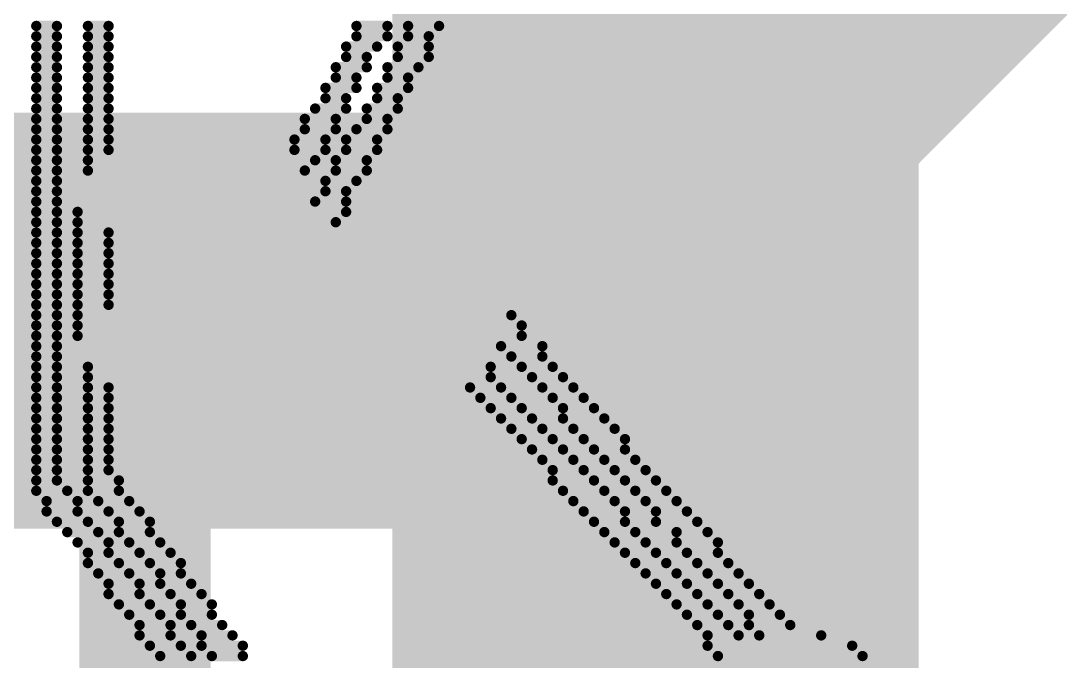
# Model space of a CAD drawing. Header units: millimetres. Extents: x -0.14 to 1.19, y -0.12 to 0.99.
# Drawn here: x 0.6357 to 0.7148, y 0.5091 to 0.5578 of the extents above; entities that cross this region are included whole.
import ezdxf

# ---------------------------------------------------------------- set-up
doc = ezdxf.new("R2010")
doc.units = ezdxf.units.MM
doc.header["$MEASUREMENT"] = 0
for name, color, linetype in [('BottomLayer', 5, 'Continuous'), ('BottomOverlay', 54, 'Continuous'), ('TopLayer', 1, 'Continuous'), ('TopPaste', 8, 'Continuous'), ('TopSolder', 216, 'Continuous'), ('ViaHoleLayer', 16, 'Continuous')]:
    doc.layers.add(name, color=color, linetype=linetype)

# ---------------------------------------------------------------- blocks, each defined once
blk = doc.blocks.new('SO_14_36')
at = {"layer": 'TopLayer'}
blk.add_hatch(color=1, dxfattribs=at).paths.add_polyline_path([(-0.132283, 0.061811), (-0.078346, 0.061811), (-0.078346, 0.038189), (-0.132283, 0.038189)])
at = {"layer": 'TopPaste'}
blk.add_hatch(color=8, dxfattribs=at).paths.add_polyline_path([(-0.132283, 0.061811), (-0.078346, 0.061811), (-0.078346, 0.038189), (-0.132283, 0.038189)])
at = {"layer": 'TopSolder'}
blk.add_hatch(color=216, dxfattribs=at).paths.add_polyline_path([(-0.136283, 0.065811), (-0.074346, 0.065811), (-0.074346, 0.034189), (-0.136283, 0.034189)])

msp = doc.modelspace()

# ---------------------------------------------------------------- hatches: boundary and pattern name
at = {"layer": 'BottomLayer'}
h = msp.add_hatch(color=5, dxfattribs=at)
edge = h.paths.add_edge_path()
edge.add_arc((0.645189, 0.535), 0.011811, 0, 360)
at = {"layer": 'TopLayer'}
h = msp.add_hatch(color=1, dxfattribs=at)
edge = h.paths.add_edge_path()
edge.add_arc((0.645189, 0.535), 0.011811, 0, 360)
at = {"layer": 'ViaHoleLayer'}
h = msp.add_hatch(color=16, dxfattribs=at)
edge = h.paths.add_edge_path()
edge.add_arc((0.645189, 0.535), 0.005906, 0, 360)

# ---------------------------------------------------------------- linework, layer by layer
at = {"layer": 'BottomLayer'}
for points, const_width in [([(0.684, 0.483), (0.684, 0.69)], 0.04), ([(0.645189, 0.404189), (0.645189, 0.535)], 0.01)]:
    msp.add_lwpolyline(points, dxfattribs=dict(at, const_width=const_width))
at = {"layer": 'BottomLayer', "const_width": 0.005}
msp.add_lwpolyline([(0.642689, 0.535, 1), (0.647689, 0.535, 1)], format="xyb", close=True, dxfattribs=at)
at = {"layer": 'BottomOverlay', "const_width": 0.000785}
for points in [[(0.636925, 0.557392), (0.638495, 0.557392)], [(0.64085, 0.557392), (0.64242, 0.557392)], [(0.661262, 0.557392), (0.663617, 0.557392)], [(0.665187, 0.557392), (0.667542, 0.557392)], [(0.636925, 0.556607), (0.638495, 0.556607)], [(0.64085, 0.556607), (0.64242, 0.556607)], [(0.661262, 0.556607), (0.663617, 0.556607)], [(0.665187, 0.556607), (0.666757, 0.556607)], [(0.636925, 0.555822), (0.638495, 0.555822)], [(0.636925, 0.555037), (0.638495, 0.555037)], [(0.64085, 0.555822), (0.64242, 0.555822)], [(0.64085, 0.555037), (0.64242, 0.555037)], [(0.660477, 0.555822), (0.662832, 0.555822)], [(0.660477, 0.555037), (0.662047, 0.555037)], [(0.664402, 0.555822), (0.666757, 0.555822)], [(0.664402, 0.555037), (0.666757, 0.555037)], [(0.636925, 0.554252), (0.638495, 0.554252)], [(0.64085, 0.554252), (0.64242, 0.554252)], [(0.659691, 0.554252), (0.662047, 0.554252)], [(0.663617, 0.554252), (0.665972, 0.554252)], [(0.636925, 0.553467), (0.638495, 0.553467)], [(0.64085, 0.553467), (0.64242, 0.553467)], [(0.659691, 0.553467), (0.661262, 0.553467)], [(0.663617, 0.553467), (0.665187, 0.553467)], [(0.636925, 0.552682), (0.638495, 0.552682)], [(0.64085, 0.552682), (0.64242, 0.552682)], [(0.658906, 0.552682), (0.661262, 0.552682)], [(0.662832, 0.552682), (0.665187, 0.552682)], [(0.636925, 0.551897), (0.638495, 0.551897)], [(0.64085, 0.551897), (0.64242, 0.551897)], [(0.658906, 0.551897), (0.660477, 0.551897)], [(0.662832, 0.551897), (0.664402, 0.551897)], [(0.636925, 0.551112), (0.638495, 0.551112)], [(0.64085, 0.551112), (0.64242, 0.551112)], [(0.658122, 0.551112), (0.660477, 0.551112)], [(0.662047, 0.551112), (0.664402, 0.551112)], [(0.636925, 0.550327), (0.638495, 0.550327)], [(0.64085, 0.550327), (0.64242, 0.550327)], [(0.657336, 0.550327), (0.659691, 0.550327)], [(0.662047, 0.550327), (0.663617, 0.550327)], [(0.636925, 0.549542), (0.638495, 0.549542)], [(0.64085, 0.549542), (0.64242, 0.549542)], [(0.657336, 0.549542), (0.659691, 0.549542)], [(0.661262, 0.549542), (0.663617, 0.549542)], [(0.636925, 0.548757), (0.638495, 0.548757)], [(0.64085, 0.548757), (0.64242, 0.548757)], [(0.656551, 0.548757), (0.658906, 0.548757)], [(0.660477, 0.548757), (0.662832, 0.548757)], [(0.636925, 0.547972), (0.638495, 0.547972)], [(0.64085, 0.547972), (0.64242, 0.547972)], [(0.656551, 0.547972), (0.658906, 0.547972)], [(0.660477, 0.547972), (0.662832, 0.547972)], [(0.636925, 0.547187), (0.638495, 0.547187)], [(0.64085, 0.547187), (0.658122, 0.547187)], [(0.659691, 0.547187), (0.662047, 0.547187)], [(0.636925, 0.546402), (0.638495, 0.546402)], [(0.64085, 0.546402), (0.657336, 0.546402)], [(0.659691, 0.546402), (0.662047, 0.546402)], [(0.636925, 0.545616), (0.638495, 0.545616)], [(0.658906, 0.545616), (0.661262, 0.545616)], [(0.636925, 0.544831), (0.638495, 0.544831)], [(0.658906, 0.544831), (0.660477, 0.544831)], [(0.636925, 0.544046), (0.638495, 0.544046)], [(0.658122, 0.544046), (0.660477, 0.544046)], [(0.636925, 0.543261), (0.638495, 0.543261)], [(0.640065, 0.543261), (0.660477, 0.543261)], [(0.636925, 0.542476), (0.638495, 0.542476)], [(0.640065, 0.542476), (0.659691, 0.542476)], [(0.636925, 0.541691), (0.638495, 0.541691)], [(0.640065, 0.541691), (0.64242, 0.541691)], [(0.636925, 0.540906), (0.638495, 0.540906)], [(0.640065, 0.540906), (0.64242, 0.540906)], [(0.636925, 0.540121), (0.638495, 0.540121)], [(0.640065, 0.540121), (0.64242, 0.540121)], [(0.636925, 0.539336), (0.638495, 0.539336)], [(0.640065, 0.539336), (0.64242, 0.539336)], [(0.636925, 0.538551), (0.638495, 0.538551)], [(0.640065, 0.538551), (0.64242, 0.538551)], [(0.636925, 0.537766), (0.638495, 0.537766)], [(0.640065, 0.537766), (0.64242, 0.537766)], [(0.636925, 0.536981), (0.638495, 0.536981)], [(0.640065, 0.536981), (0.64242, 0.536981)], [(0.636925, 0.536196), (0.638495, 0.536196)], [(0.640065, 0.536196), (0.64242, 0.536196)], [(0.636925, 0.535411), (0.638495, 0.535411)], [(0.640065, 0.535411), (0.673037, 0.535411)], [(0.636925, 0.534626), (0.638495, 0.534626)], [(0.640065, 0.534626), (0.673822, 0.534626)], [(0.636925, 0.533841), (0.638495, 0.533841)], [(0.640065, 0.533841), (0.673822, 0.533841)], [(0.636925, 0.533056), (0.638495, 0.533056)], [(0.672252, 0.533056), (0.675392, 0.533056)], [(0.636925, 0.532271), (0.638495, 0.532271)], [(0.673037, 0.532271), (0.675392, 0.532271)], [(0.636925, 0.531486), (0.638495, 0.531486)], [(0.64085, 0.531486), (0.671467, 0.531486)], [(0.673822, 0.531486), (0.676177, 0.531486)], [(0.636925, 0.530701), (0.638495, 0.530701)], [(0.64085, 0.530701), (0.671467, 0.530701)], [(0.674607, 0.530701), (0.676963, 0.530701)], [(0.636925, 0.529916), (0.638495, 0.529916)], [(0.64085, 0.529916), (0.64242, 0.529916)], [(0.669897, 0.529916), (0.672252, 0.529916)], [(0.675392, 0.529916), (0.677748, 0.529916)], [(0.636925, 0.529131), (0.638495, 0.529131)], [(0.64085, 0.529131), (0.64242, 0.529131)], [(0.670682, 0.529131), (0.673037, 0.529131)], [(0.676177, 0.529131), (0.678533, 0.529131)], [(0.636925, 0.528345), (0.638495, 0.528345)], [(0.64085, 0.528345), (0.64242, 0.528345)], [(0.671467, 0.528345), (0.673822, 0.528345)], [(0.676963, 0.528345), (0.679318, 0.528345)], [(0.636925, 0.52756), (0.638495, 0.52756)], [(0.64085, 0.52756), (0.64242, 0.52756)], [(0.672252, 0.52756), (0.674607, 0.52756)], [(0.676963, 0.52756), (0.680103, 0.52756)], [(0.636925, 0.526775), (0.638495, 0.526775)], [(0.64085, 0.526775), (0.64242, 0.526775)], [(0.673037, 0.526775), (0.675392, 0.526775)], [(0.677748, 0.526775), (0.680888, 0.526775)], [(0.636925, 0.52599), (0.638495, 0.52599)], [(0.64085, 0.52599), (0.64242, 0.52599)], [(0.673822, 0.52599), (0.676177, 0.52599)], [(0.678533, 0.52599), (0.681673, 0.52599)], [(0.636925, 0.525205), (0.638495, 0.525205)], [(0.64085, 0.525205), (0.64242, 0.525205)], [(0.674607, 0.525205), (0.676963, 0.525205)], [(0.679318, 0.525205), (0.681673, 0.525205)], [(0.636925, 0.52442), (0.638495, 0.52442)], [(0.64085, 0.52442), (0.64242, 0.52442)], [(0.675392, 0.52442), (0.677748, 0.52442)], [(0.680103, 0.52442), (0.682458, 0.52442)], [(0.636925, 0.523635), (0.638495, 0.523635)], [(0.64085, 0.523635), (0.64242, 0.523635)], [(0.676177, 0.523635), (0.678533, 0.523635)], [(0.680888, 0.523635), (0.683243, 0.523635)], [(0.636925, 0.52285), (0.638495, 0.52285)], [(0.64085, 0.52285), (0.643205, 0.52285)], [(0.676177, 0.52285), (0.679318, 0.52285)], [(0.681673, 0.52285), (0.684028, 0.52285)], [(0.636925, 0.522065), (0.63928, 0.522065)], [(0.64085, 0.522065), (0.643205, 0.522065)], [(0.676963, 0.522065), (0.680103, 0.522065)], [(0.682458, 0.522065), (0.684813, 0.522065)], [(0.63771, 0.52128), (0.640065, 0.52128)], [(0.641636, 0.52128), (0.643991, 0.52128)], [(0.677748, 0.52128), (0.680888, 0.52128)], [(0.683243, 0.52128), (0.685598, 0.52128)], [(0.63771, 0.520495), (0.640065, 0.520495)], [(0.64242, 0.520495), (0.644776, 0.520495)], [(0.678533, 0.520495), (0.681673, 0.520495)], [(0.684028, 0.520495), (0.686383, 0.520495)], [(0.638495, 0.51971), (0.64085, 0.51971)], [(0.643205, 0.51971), (0.645561, 0.51971)], [(0.679318, 0.51971), (0.681673, 0.51971)], [(0.684028, 0.51971), (0.687168, 0.51971)], [(0.63928, 0.518925), (0.641636, 0.518925)], [(0.643205, 0.518925), (0.645561, 0.518925)], [(0.680103, 0.518925), (0.682458, 0.518925)], [(0.685598, 0.518925), (0.687953, 0.518925)], [(0.640065, 0.51814), (0.64242, 0.51814)], [(0.643991, 0.51814), (0.646346, 0.51814)], [(0.680888, 0.51814), (0.683243, 0.51814)], [(0.685598, 0.51814), (0.688738, 0.51814)], [(0.64085, 0.517355), (0.64242, 0.517355)], [(0.644776, 0.517355), (0.647131, 0.517355)], [(0.681673, 0.517355), (0.684028, 0.517355)], [(0.686383, 0.517355), (0.688738, 0.517355)], [(0.64085, 0.51657), (0.643205, 0.51657)], [(0.645561, 0.51657), (0.647916, 0.51657)], [(0.682458, 0.51657), (0.684813, 0.51657)], [(0.687168, 0.51657), (0.689523, 0.51657)], [(0.641636, 0.515785), (0.643991, 0.515785)], [(0.646346, 0.515785), (0.647916, 0.515785)], [(0.683243, 0.515785), (0.685598, 0.515785)], [(0.687953, 0.515785), (0.690308, 0.515785)], [(0.64242, 0.515), (0.644776, 0.515)], [(0.646346, 0.515), (0.648701, 0.515)], [(0.684028, 0.515), (0.686383, 0.515)], [(0.688738, 0.515), (0.691093, 0.515)], [(0.64242, 0.514215), (0.644776, 0.514215)], [(0.647131, 0.514215), (0.649486, 0.514215)], [(0.684813, 0.514215), (0.687168, 0.514215)], [(0.689523, 0.514215), (0.691878, 0.514215)], [(0.643205, 0.51343), (0.645561, 0.51343)], [(0.647916, 0.51343), (0.650271, 0.51343)], [(0.685598, 0.51343), (0.687953, 0.51343)], [(0.690308, 0.51343), (0.692663, 0.51343)], [(0.643991, 0.512645), (0.646346, 0.512645)], [(0.647916, 0.512645), (0.650271, 0.512645)], [(0.686383, 0.512645), (0.688738, 0.512645)], [(0.691093, 0.512645), (0.693449, 0.512645)], [(0.644776, 0.51186), (0.647131, 0.51186)], [(0.648701, 0.51186), (0.651056, 0.51186)], [(0.687168, 0.51186), (0.689523, 0.51186)], [(0.691093, 0.51186), (0.694234, 0.51186)], [(0.644776, 0.511074), (0.647131, 0.511074)], [(0.649486, 0.511074), (0.651841, 0.511074)], [(0.687953, 0.511074), (0.690308, 0.511074)], [(0.691878, 0.511074), (0.696589, 0.511074)], [(0.645561, 0.510289), (0.647916, 0.510289)], [(0.649486, 0.510289), (0.652626, 0.510289)], [(0.687953, 0.510289), (0.698944, 0.510289)], [(0.646346, 0.509504), (0.648701, 0.509504)], [(0.650271, 0.509504), (0.652626, 0.509504)], [(0.688738, 0.509504), (0.699729, 0.509504)]]:
    msp.add_lwpolyline(points, dxfattribs=at)
at = {"layer": 'BottomOverlay', "const_width": 0.000392}
for points in [[(0.636729, 0.557392, 1), (0.637121, 0.557392, 1)], [(0.638299, 0.557392, 1), (0.638691, 0.557392, 1)], [(0.640654, 0.557392, 1), (0.641047, 0.557392, 1)], [(0.642224, 0.557392, 1), (0.642617, 0.557392, 1)], [(0.661065, 0.557392, 1), (0.661458, 0.557392, 1)], [(0.663421, 0.557392, 1), (0.663813, 0.557392, 1)], [(0.664991, 0.557392, 1), (0.665383, 0.557392, 1)], [(0.667346, 0.557392, 1), (0.667738, 0.557392, 1)], [(0.636729, 0.556607, 1), (0.637121, 0.556607, 1)], [(0.638299, 0.556607, 1), (0.638691, 0.556607, 1)], [(0.640654, 0.556607, 1), (0.641047, 0.556607, 1)], [(0.642224, 0.556607, 1), (0.642617, 0.556607, 1)], [(0.661065, 0.556607, 1), (0.661458, 0.556607, 1)], [(0.663421, 0.556607, 1), (0.663813, 0.556607, 1)], [(0.664991, 0.556607, 1), (0.665383, 0.556607, 1)], [(0.666561, 0.556607, 1), (0.666953, 0.556607, 1)], [(0.636729, 0.555822, 1), (0.637121, 0.555822, 1)], [(0.636729, 0.555037, 1), (0.637121, 0.555037, 1)], [(0.638299, 0.555822, 1), (0.638691, 0.555822, 1)], [(0.638299, 0.555037, 1), (0.638691, 0.555037, 1)], [(0.640654, 0.555822, 1), (0.641047, 0.555822, 1)], [(0.640654, 0.555037, 1), (0.641047, 0.555037, 1)], [(0.642224, 0.555822, 1), (0.642617, 0.555822, 1)], [(0.642224, 0.555037, 1), (0.642617, 0.555037, 1)], [(0.66028, 0.555822, 1), (0.660673, 0.555822, 1)], [(0.66028, 0.555037, 1), (0.660673, 0.555037, 1)], [(0.661851, 0.555037, 1), (0.662243, 0.555037, 1)], [(0.662636, 0.555822, 1), (0.663028, 0.555822, 1)], [(0.664206, 0.555822, 1), (0.664598, 0.555822, 1)], [(0.664206, 0.555037, 1), (0.664598, 0.555037, 1)], [(0.666561, 0.555822, 1), (0.666953, 0.555822, 1)], [(0.666561, 0.555037, 1), (0.666953, 0.555037, 1)], [(0.636729, 0.554252, 1), (0.637121, 0.554252, 1)], [(0.638299, 0.554252, 1), (0.638691, 0.554252, 1)], [(0.640654, 0.554252, 1), (0.641047, 0.554252, 1)], [(0.642224, 0.554252, 1), (0.642617, 0.554252, 1)], [(0.659495, 0.554252, 1), (0.659888, 0.554252, 1)], [(0.661851, 0.554252, 1), (0.662243, 0.554252, 1)], [(0.663421, 0.554252, 1), (0.663813, 0.554252, 1)], [(0.665776, 0.554252, 1), (0.666168, 0.554252, 1)], [(0.636729, 0.553467, 1), (0.637121, 0.553467, 1)], [(0.638299, 0.553467, 1), (0.638691, 0.553467, 1)], [(0.640654, 0.553467, 1), (0.641047, 0.553467, 1)], [(0.642224, 0.553467, 1), (0.642617, 0.553467, 1)], [(0.659495, 0.553467, 1), (0.659888, 0.553467, 1)], [(0.661065, 0.553467, 1), (0.661458, 0.553467, 1)], [(0.663421, 0.553467, 1), (0.663813, 0.553467, 1)], [(0.664991, 0.553467, 1), (0.665383, 0.553467, 1)], [(0.636729, 0.552682, 1), (0.637121, 0.552682, 1)], [(0.638299, 0.552682, 1), (0.638691, 0.552682, 1)], [(0.640654, 0.552682, 1), (0.641047, 0.552682, 1)], [(0.642224, 0.552682, 1), (0.642617, 0.552682, 1)], [(0.65871, 0.552682, 1), (0.659103, 0.552682, 1)], [(0.661065, 0.552682, 1), (0.661458, 0.552682, 1)], [(0.662636, 0.552682, 1), (0.663028, 0.552682, 1)], [(0.664991, 0.552682, 1), (0.665383, 0.552682, 1)], [(0.636729, 0.551897, 1), (0.637121, 0.551897, 1)], [(0.638299, 0.551897, 1), (0.638691, 0.551897, 1)], [(0.640654, 0.551897, 1), (0.641047, 0.551897, 1)], [(0.642224, 0.551897, 1), (0.642617, 0.551897, 1)], [(0.65871, 0.551897, 1), (0.659103, 0.551897, 1)], [(0.66028, 0.551897, 1), (0.660673, 0.551897, 1)], [(0.662636, 0.551897, 1), (0.663028, 0.551897, 1)], [(0.664206, 0.551897, 1), (0.664598, 0.551897, 1)], [(0.636729, 0.551112, 1), (0.637121, 0.551112, 1)], [(0.638299, 0.551112, 1), (0.638691, 0.551112, 1)], [(0.640654, 0.551112, 1), (0.641047, 0.551112, 1)], [(0.642224, 0.551112, 1), (0.642617, 0.551112, 1)], [(0.657925, 0.551112, 1), (0.658318, 0.551112, 1)], [(0.66028, 0.551112, 1), (0.660673, 0.551112, 1)], [(0.661851, 0.551112, 1), (0.662243, 0.551112, 1)], [(0.664206, 0.551112, 1), (0.664598, 0.551112, 1)], [(0.636729, 0.550327, 1), (0.637121, 0.550327, 1)], [(0.638299, 0.550327, 1), (0.638691, 0.550327, 1)], [(0.640654, 0.550327, 1), (0.641047, 0.550327, 1)], [(0.642224, 0.550327, 1), (0.642617, 0.550327, 1)], [(0.65714, 0.550327, 1), (0.657533, 0.550327, 1)], [(0.659495, 0.550327, 1), (0.659888, 0.550327, 1)], [(0.661851, 0.550327, 1), (0.662243, 0.550327, 1)], [(0.663421, 0.550327, 1), (0.663813, 0.550327, 1)], [(0.636729, 0.549542, 1), (0.637121, 0.549542, 1)], [(0.638299, 0.549542, 1), (0.638691, 0.549542, 1)], [(0.640654, 0.549542, 1), (0.641047, 0.549542, 1)], [(0.642224, 0.549542, 1), (0.642617, 0.549542, 1)], [(0.65714, 0.549542, 1), (0.657533, 0.549542, 1)], [(0.659495, 0.549542, 1), (0.659888, 0.549542, 1)], [(0.661065, 0.549542, 1), (0.661458, 0.549542, 1)], [(0.663421, 0.549542, 1), (0.663813, 0.549542, 1)], [(0.636729, 0.548757, 1), (0.637121, 0.548757, 1)], [(0.638299, 0.548757, 1), (0.638691, 0.548757, 1)], [(0.640654, 0.548757, 1), (0.641047, 0.548757, 1)], [(0.642224, 0.548757, 1), (0.642617, 0.548757, 1)], [(0.656355, 0.548757, 1), (0.656748, 0.548757, 1)], [(0.65871, 0.548757, 1), (0.659103, 0.548757, 1)], [(0.66028, 0.548757, 1), (0.660673, 0.548757, 1)], [(0.662636, 0.548757, 1), (0.663028, 0.548757, 1)], [(0.636729, 0.547972, 1), (0.637121, 0.547972, 1)], [(0.638299, 0.547972, 1), (0.638691, 0.547972, 1)], [(0.640654, 0.547972, 1), (0.641047, 0.547972, 1)], [(0.642224, 0.547972, 1), (0.642617, 0.547972, 1)], [(0.656355, 0.547972, 1), (0.656748, 0.547972, 1)], [(0.65871, 0.547972, 1), (0.659103, 0.547972, 1)], [(0.66028, 0.547972, 1), (0.660673, 0.547972, 1)], [(0.662636, 0.547972, 1), (0.663028, 0.547972, 1)], [(0.636729, 0.547187, 1), (0.637121, 0.547187, 1)], [(0.638299, 0.547187, 1), (0.638691, 0.547187, 1)], [(0.640654, 0.547187, 1), (0.641047, 0.547187, 1)], [(0.657925, 0.547187, 1), (0.658318, 0.547187, 1)], [(0.659495, 0.547187, 1), (0.659888, 0.547187, 1)], [(0.661851, 0.547187, 1), (0.662243, 0.547187, 1)], [(0.636729, 0.546402, 1), (0.637121, 0.546402, 1)], [(0.638299, 0.546402, 1), (0.638691, 0.546402, 1)], [(0.640654, 0.546402, 1), (0.641047, 0.546402, 1)], [(0.65714, 0.546402, 1), (0.657533, 0.546402, 1)], [(0.659495, 0.546402, 1), (0.659888, 0.546402, 1)], [(0.661851, 0.546402, 1), (0.662243, 0.546402, 1)], [(0.636729, 0.545616, 1), (0.637121, 0.545616, 1)], [(0.638299, 0.545616, 1), (0.638691, 0.545616, 1)], [(0.65871, 0.545616, 1), (0.659103, 0.545616, 1)], [(0.661065, 0.545616, 1), (0.661458, 0.545616, 1)], [(0.636729, 0.544831, 1), (0.637121, 0.544831, 1)], [(0.638299, 0.544831, 1), (0.638691, 0.544831, 1)], [(0.65871, 0.544831, 1), (0.659103, 0.544831, 1)], [(0.66028, 0.544831, 1), (0.660673, 0.544831, 1)], [(0.636729, 0.544046, 1), (0.637121, 0.544046, 1)], [(0.638299, 0.544046, 1), (0.638691, 0.544046, 1)], [(0.657925, 0.544046, 1), (0.658318, 0.544046, 1)], [(0.66028, 0.544046, 1), (0.660673, 0.544046, 1)], [(0.636729, 0.543261, 1), (0.637121, 0.543261, 1)], [(0.638299, 0.543261, 1), (0.638691, 0.543261, 1)], [(0.639869, 0.543261, 1), (0.640262, 0.543261, 1)], [(0.66028, 0.543261, 1), (0.660673, 0.543261, 1)], [(0.636729, 0.542476, 1), (0.637121, 0.542476, 1)], [(0.638299, 0.542476, 1), (0.638691, 0.542476, 1)], [(0.639869, 0.542476, 1), (0.640262, 0.542476, 1)], [(0.659495, 0.542476, 1), (0.659888, 0.542476, 1)], [(0.636729, 0.541691, 1), (0.637121, 0.541691, 1)], [(0.638299, 0.541691, 1), (0.638691, 0.541691, 1)], [(0.639869, 0.541691, 1), (0.640262, 0.541691, 1)], [(0.642224, 0.541691, 1), (0.642617, 0.541691, 1)], [(0.636729, 0.540906, 1), (0.637121, 0.540906, 1)], [(0.638299, 0.540906, 1), (0.638691, 0.540906, 1)], [(0.639869, 0.540906, 1), (0.640262, 0.540906, 1)], [(0.642224, 0.540906, 1), (0.642617, 0.540906, 1)], [(0.636729, 0.540121, 1), (0.637121, 0.540121, 1)], [(0.638299, 0.540121, 1), (0.638691, 0.540121, 1)], [(0.639869, 0.540121, 1), (0.640262, 0.540121, 1)], [(0.642224, 0.540121, 1), (0.642617, 0.540121, 1)], [(0.636729, 0.539336, 1), (0.637121, 0.539336, 1)], [(0.638299, 0.539336, 1), (0.638691, 0.539336, 1)], [(0.639869, 0.539336, 1), (0.640262, 0.539336, 1)], [(0.642224, 0.539336, 1), (0.642617, 0.539336, 1)], [(0.636729, 0.538551, 1), (0.637121, 0.538551, 1)], [(0.638299, 0.538551, 1), (0.638691, 0.538551, 1)], [(0.639869, 0.538551, 1), (0.640262, 0.538551, 1)], [(0.642224, 0.538551, 1), (0.642617, 0.538551, 1)], [(0.636729, 0.537766, 1), (0.637121, 0.537766, 1)], [(0.638299, 0.537766, 1), (0.638691, 0.537766, 1)], [(0.639869, 0.537766, 1), (0.640262, 0.537766, 1)], [(0.642224, 0.537766, 1), (0.642617, 0.537766, 1)], [(0.636729, 0.536981, 1), (0.637121, 0.536981, 1)], [(0.638299, 0.536981, 1), (0.638691, 0.536981, 1)], [(0.639869, 0.536981, 1), (0.640262, 0.536981, 1)], [(0.642224, 0.536981, 1), (0.642617, 0.536981, 1)], [(0.636729, 0.536196, 1), (0.637121, 0.536196, 1)], [(0.638299, 0.536196, 1), (0.638691, 0.536196, 1)], [(0.639869, 0.536196, 1), (0.640262, 0.536196, 1)], [(0.642224, 0.536196, 1), (0.642617, 0.536196, 1)], [(0.636729, 0.535411, 1), (0.637121, 0.535411, 1)], [(0.638299, 0.535411, 1), (0.638691, 0.535411, 1)], [(0.639869, 0.535411, 1), (0.640262, 0.535411, 1)], [(0.672841, 0.535411, 1), (0.673234, 0.535411, 1)], [(0.636729, 0.534626, 1), (0.637121, 0.534626, 1)], [(0.638299, 0.534626, 1), (0.638691, 0.534626, 1)], [(0.639869, 0.534626, 1), (0.640262, 0.534626, 1)], [(0.673626, 0.534626, 1), (0.674019, 0.534626, 1)], [(0.636729, 0.533841, 1), (0.637121, 0.533841, 1)], [(0.638299, 0.533841, 1), (0.638691, 0.533841, 1)], [(0.639869, 0.533841, 1), (0.640262, 0.533841, 1)], [(0.673626, 0.533841, 1), (0.674019, 0.533841, 1)], [(0.636729, 0.533056, 1), (0.637121, 0.533056, 1)], [(0.638299, 0.533056, 1), (0.638691, 0.533056, 1)], [(0.672056, 0.533056, 1), (0.672448, 0.533056, 1)], [(0.675196, 0.533056, 1), (0.675589, 0.533056, 1)], [(0.636729, 0.532271, 1), (0.637121, 0.532271, 1)], [(0.638299, 0.532271, 1), (0.638691, 0.532271, 1)], [(0.672841, 0.532271, 1), (0.673234, 0.532271, 1)], [(0.675196, 0.532271, 1), (0.675589, 0.532271, 1)], [(0.636729, 0.531486, 1), (0.637121, 0.531486, 1)], [(0.638299, 0.531486, 1), (0.638691, 0.531486, 1)], [(0.640654, 0.531486, 1), (0.641047, 0.531486, 1)], [(0.671271, 0.531486, 1), (0.671663, 0.531486, 1)], [(0.673626, 0.531486, 1), (0.674019, 0.531486, 1)], [(0.675981, 0.531486, 1), (0.676374, 0.531486, 1)], [(0.636729, 0.530701, 1), (0.637121, 0.530701, 1)], [(0.638299, 0.530701, 1), (0.638691, 0.530701, 1)], [(0.640654, 0.530701, 1), (0.641047, 0.530701, 1)], [(0.671271, 0.530701, 1), (0.671663, 0.530701, 1)], [(0.674411, 0.530701, 1), (0.674804, 0.530701, 1)], [(0.676766, 0.530701, 1), (0.677159, 0.530701, 1)], [(0.636729, 0.529916, 1), (0.637121, 0.529916, 1)], [(0.638299, 0.529916, 1), (0.638691, 0.529916, 1)], [(0.640654, 0.529916, 1), (0.641047, 0.529916, 1)], [(0.642224, 0.529916, 1), (0.642617, 0.529916, 1)], [(0.669701, 0.529916, 1), (0.670093, 0.529916, 1)], [(0.672056, 0.529916, 1), (0.672448, 0.529916, 1)], [(0.675196, 0.529916, 1), (0.675589, 0.529916, 1)], [(0.677551, 0.529916, 1), (0.677944, 0.529916, 1)], [(0.636729, 0.529131, 1), (0.637121, 0.529131, 1)], [(0.638299, 0.529131, 1), (0.638691, 0.529131, 1)], [(0.640654, 0.529131, 1), (0.641047, 0.529131, 1)], [(0.642224, 0.529131, 1), (0.642617, 0.529131, 1)], [(0.670486, 0.529131, 1), (0.670878, 0.529131, 1)], [(0.672841, 0.529131, 1), (0.673234, 0.529131, 1)], [(0.675981, 0.529131, 1), (0.676374, 0.529131, 1)], [(0.678337, 0.529131, 1), (0.678729, 0.529131, 1)], [(0.636729, 0.528345, 1), (0.637121, 0.528345, 1)], [(0.638299, 0.528345, 1), (0.638691, 0.528345, 1)], [(0.640654, 0.528345, 1), (0.641047, 0.528345, 1)], [(0.642224, 0.528345, 1), (0.642617, 0.528345, 1)], [(0.671271, 0.528345, 1), (0.671663, 0.528345, 1)], [(0.673626, 0.528345, 1), (0.674019, 0.528345, 1)], [(0.676766, 0.528345, 1), (0.677159, 0.528345, 1)], [(0.679122, 0.528345, 1), (0.679514, 0.528345, 1)], [(0.636729, 0.52756, 1), (0.637121, 0.52756, 1)], [(0.638299, 0.52756, 1), (0.638691, 0.52756, 1)], [(0.640654, 0.52756, 1), (0.641047, 0.52756, 1)], [(0.642224, 0.52756, 1), (0.642617, 0.52756, 1)], [(0.672056, 0.52756, 1), (0.672448, 0.52756, 1)], [(0.674411, 0.52756, 1), (0.674804, 0.52756, 1)], [(0.676766, 0.52756, 1), (0.677159, 0.52756, 1)], [(0.679907, 0.52756, 1), (0.680299, 0.52756, 1)], [(0.636729, 0.526775, 1), (0.637121, 0.526775, 1)], [(0.638299, 0.526775, 1), (0.638691, 0.526775, 1)], [(0.640654, 0.526775, 1), (0.641047, 0.526775, 1)], [(0.642224, 0.526775, 1), (0.642617, 0.526775, 1)], [(0.672841, 0.526775, 1), (0.673234, 0.526775, 1)], [(0.675196, 0.526775, 1), (0.675589, 0.526775, 1)], [(0.677551, 0.526775, 1), (0.677944, 0.526775, 1)], [(0.680692, 0.526775, 1), (0.681084, 0.526775, 1)], [(0.636729, 0.52599, 1), (0.637121, 0.52599, 1)], [(0.638299, 0.52599, 1), (0.638691, 0.52599, 1)], [(0.640654, 0.52599, 1), (0.641047, 0.52599, 1)], [(0.642224, 0.52599, 1), (0.642617, 0.52599, 1)], [(0.673626, 0.52599, 1), (0.674019, 0.52599, 1)], [(0.675981, 0.52599, 1), (0.676374, 0.52599, 1)], [(0.678337, 0.52599, 1), (0.678729, 0.52599, 1)], [(0.681477, 0.52599, 1), (0.681869, 0.52599, 1)], [(0.636729, 0.525205, 1), (0.637121, 0.525205, 1)], [(0.638299, 0.525205, 1), (0.638691, 0.525205, 1)], [(0.640654, 0.525205, 1), (0.641047, 0.525205, 1)], [(0.642224, 0.525205, 1), (0.642617, 0.525205, 1)], [(0.674411, 0.525205, 1), (0.674804, 0.525205, 1)], [(0.676766, 0.525205, 1), (0.677159, 0.525205, 1)], [(0.679122, 0.525205, 1), (0.679514, 0.525205, 1)], [(0.681477, 0.525205, 1), (0.681869, 0.525205, 1)], [(0.636729, 0.52442, 1), (0.637121, 0.52442, 1)], [(0.638299, 0.52442, 1), (0.638691, 0.52442, 1)], [(0.640654, 0.52442, 1), (0.641047, 0.52442, 1)], [(0.642224, 0.52442, 1), (0.642617, 0.52442, 1)], [(0.675196, 0.52442, 1), (0.675589, 0.52442, 1)], [(0.677551, 0.52442, 1), (0.677944, 0.52442, 1)], [(0.679907, 0.52442, 1), (0.680299, 0.52442, 1)], [(0.682262, 0.52442, 1), (0.682654, 0.52442, 1)], [(0.636729, 0.523635, 1), (0.637121, 0.523635, 1)], [(0.638299, 0.523635, 1), (0.638691, 0.523635, 1)], [(0.640654, 0.523635, 1), (0.641047, 0.523635, 1)], [(0.642224, 0.523635, 1), (0.642617, 0.523635, 1)], [(0.675981, 0.523635, 1), (0.676374, 0.523635, 1)], [(0.678337, 0.523635, 1), (0.678729, 0.523635, 1)], [(0.680692, 0.523635, 1), (0.681084, 0.523635, 1)], [(0.683047, 0.523635, 1), (0.683439, 0.523635, 1)], [(0.636729, 0.52285, 1), (0.637121, 0.52285, 1)], [(0.638299, 0.52285, 1), (0.638691, 0.52285, 1)], [(0.640654, 0.52285, 1), (0.641047, 0.52285, 1)], [(0.643009, 0.52285, 1), (0.643402, 0.52285, 1)], [(0.675981, 0.52285, 1), (0.676374, 0.52285, 1)], [(0.679122, 0.52285, 1), (0.679514, 0.52285, 1)], [(0.681477, 0.52285, 1), (0.681869, 0.52285, 1)], [(0.683832, 0.52285, 1), (0.684224, 0.52285, 1)], [(0.636729, 0.522065, 1), (0.637121, 0.522065, 1)], [(0.639084, 0.522065, 1), (0.639477, 0.522065, 1)], [(0.640654, 0.522065, 1), (0.641047, 0.522065, 1)], [(0.643009, 0.522065, 1), (0.643402, 0.522065, 1)], [(0.676766, 0.522065, 1), (0.677159, 0.522065, 1)], [(0.679907, 0.522065, 1), (0.680299, 0.522065, 1)], [(0.682262, 0.522065, 1), (0.682654, 0.522065, 1)], [(0.684617, 0.522065, 1), (0.685009, 0.522065, 1)], [(0.637514, 0.52128, 1), (0.637907, 0.52128, 1)], [(0.639869, 0.52128, 1), (0.640262, 0.52128, 1)], [(0.641439, 0.52128, 1), (0.641832, 0.52128, 1)], [(0.643795, 0.52128, 1), (0.644187, 0.52128, 1)], [(0.677551, 0.52128, 1), (0.677944, 0.52128, 1)], [(0.680692, 0.52128, 1), (0.681084, 0.52128, 1)], [(0.683047, 0.52128, 1), (0.683439, 0.52128, 1)], [(0.685402, 0.52128, 1), (0.685794, 0.52128, 1)], [(0.637514, 0.520495, 1), (0.637907, 0.520495, 1)], [(0.639869, 0.520495, 1), (0.640262, 0.520495, 1)], [(0.642224, 0.520495, 1), (0.642617, 0.520495, 1)], [(0.644579, 0.520495, 1), (0.644972, 0.520495, 1)], [(0.678337, 0.520495, 1), (0.678729, 0.520495, 1)], [(0.681477, 0.520495, 1), (0.681869, 0.520495, 1)], [(0.683832, 0.520495, 1), (0.684224, 0.520495, 1)], [(0.686187, 0.520495, 1), (0.686579, 0.520495, 1)], [(0.638299, 0.51971, 1), (0.638691, 0.51971, 1)], [(0.640654, 0.51971, 1), (0.641047, 0.51971, 1)], [(0.643009, 0.51971, 1), (0.643402, 0.51971, 1)], [(0.645365, 0.51971, 1), (0.645757, 0.51971, 1)], [(0.679122, 0.51971, 1), (0.679514, 0.51971, 1)], [(0.681477, 0.51971, 1), (0.681869, 0.51971, 1)], [(0.683832, 0.51971, 1), (0.684224, 0.51971, 1)], [(0.686972, 0.51971, 1), (0.687364, 0.51971, 1)], [(0.639084, 0.518925, 1), (0.639477, 0.518925, 1)], [(0.641439, 0.518925, 1), (0.641832, 0.518925, 1)], [(0.643009, 0.518925, 1), (0.643402, 0.518925, 1)], [(0.645365, 0.518925, 1), (0.645757, 0.518925, 1)], [(0.679907, 0.518925, 1), (0.680299, 0.518925, 1)], [(0.682262, 0.518925, 1), (0.682654, 0.518925, 1)], [(0.685402, 0.518925, 1), (0.685794, 0.518925, 1)], [(0.687757, 0.518925, 1), (0.688149, 0.518925, 1)], [(0.639869, 0.51814, 1), (0.640262, 0.51814, 1)], [(0.642224, 0.51814, 1), (0.642617, 0.51814, 1)], [(0.643795, 0.51814, 1), (0.644187, 0.51814, 1)], [(0.64615, 0.51814, 1), (0.646542, 0.51814, 1)], [(0.680692, 0.51814, 1), (0.681084, 0.51814, 1)], [(0.683047, 0.51814, 1), (0.683439, 0.51814, 1)], [(0.685402, 0.51814, 1), (0.685794, 0.51814, 1)], [(0.688542, 0.51814, 1), (0.688934, 0.51814, 1)], [(0.640654, 0.517355, 1), (0.641047, 0.517355, 1)], [(0.642224, 0.517355, 1), (0.642617, 0.517355, 1)], [(0.644579, 0.517355, 1), (0.644972, 0.517355, 1)], [(0.646935, 0.517355, 1), (0.647327, 0.517355, 1)], [(0.681477, 0.517355, 1), (0.681869, 0.517355, 1)], [(0.683832, 0.517355, 1), (0.684224, 0.517355, 1)], [(0.686187, 0.517355, 1), (0.686579, 0.517355, 1)], [(0.688542, 0.517355, 1), (0.688934, 0.517355, 1)], [(0.640654, 0.51657, 1), (0.641047, 0.51657, 1)], [(0.643009, 0.51657, 1), (0.643402, 0.51657, 1)], [(0.645365, 0.51657, 1), (0.645757, 0.51657, 1)], [(0.64772, 0.51657, 1), (0.648112, 0.51657, 1)], [(0.682262, 0.51657, 1), (0.682654, 0.51657, 1)], [(0.684617, 0.51657, 1), (0.685009, 0.51657, 1)], [(0.686972, 0.51657, 1), (0.687364, 0.51657, 1)], [(0.689327, 0.51657, 1), (0.68972, 0.51657, 1)], [(0.641439, 0.515785, 1), (0.641832, 0.515785, 1)], [(0.643795, 0.515785, 1), (0.644187, 0.515785, 1)], [(0.64615, 0.515785, 1), (0.646542, 0.515785, 1)], [(0.64772, 0.515785, 1), (0.648112, 0.515785, 1)], [(0.683047, 0.515785, 1), (0.683439, 0.515785, 1)], [(0.685402, 0.515785, 1), (0.685794, 0.515785, 1)], [(0.687757, 0.515785, 1), (0.688149, 0.515785, 1)], [(0.690112, 0.515785, 1), (0.690505, 0.515785, 1)], [(0.642224, 0.515, 1), (0.642617, 0.515, 1)], [(0.644579, 0.515, 1), (0.644972, 0.515, 1)], [(0.64615, 0.515, 1), (0.646542, 0.515, 1)], [(0.648505, 0.515, 1), (0.648897, 0.515, 1)], [(0.683832, 0.515, 1), (0.684224, 0.515, 1)], [(0.686187, 0.515, 1), (0.686579, 0.515, 1)], [(0.688542, 0.515, 1), (0.688934, 0.515, 1)], [(0.690897, 0.515, 1), (0.69129, 0.515, 1)], [(0.642224, 0.514215, 1), (0.642617, 0.514215, 1)], [(0.644579, 0.514215, 1), (0.644972, 0.514215, 1)], [(0.646935, 0.514215, 1), (0.647327, 0.514215, 1)], [(0.64929, 0.514215, 1), (0.649682, 0.514215, 1)], [(0.684617, 0.514215, 1), (0.685009, 0.514215, 1)], [(0.686972, 0.514215, 1), (0.687364, 0.514215, 1)], [(0.689327, 0.514215, 1), (0.68972, 0.514215, 1)], [(0.691682, 0.514215, 1), (0.692075, 0.514215, 1)], [(0.643009, 0.51343, 1), (0.643402, 0.51343, 1)], [(0.645365, 0.51343, 1), (0.645757, 0.51343, 1)], [(0.64772, 0.51343, 1), (0.648112, 0.51343, 1)], [(0.650075, 0.51343, 1), (0.650467, 0.51343, 1)], [(0.685402, 0.51343, 1), (0.685794, 0.51343, 1)], [(0.687757, 0.51343, 1), (0.688149, 0.51343, 1)], [(0.690112, 0.51343, 1), (0.690505, 0.51343, 1)], [(0.692467, 0.51343, 1), (0.69286, 0.51343, 1)], [(0.643795, 0.512645, 1), (0.644187, 0.512645, 1)], [(0.64615, 0.512645, 1), (0.646542, 0.512645, 1)], [(0.64772, 0.512645, 1), (0.648112, 0.512645, 1)], [(0.650075, 0.512645, 1), (0.650467, 0.512645, 1)], [(0.686187, 0.512645, 1), (0.686579, 0.512645, 1)], [(0.688542, 0.512645, 1), (0.688934, 0.512645, 1)], [(0.690897, 0.512645, 1), (0.69129, 0.512645, 1)], [(0.693252, 0.512645, 1), (0.693645, 0.512645, 1)], [(0.644579, 0.51186, 1), (0.644972, 0.51186, 1)], [(0.646935, 0.51186, 1), (0.647327, 0.51186, 1)], [(0.648505, 0.51186, 1), (0.648897, 0.51186, 1)], [(0.65086, 0.51186, 1), (0.651252, 0.51186, 1)], [(0.686972, 0.51186, 1), (0.687364, 0.51186, 1)], [(0.689327, 0.51186, 1), (0.68972, 0.51186, 1)], [(0.690897, 0.51186, 1), (0.69129, 0.51186, 1)], [(0.694037, 0.51186, 1), (0.69443, 0.51186, 1)], [(0.644579, 0.511074, 1), (0.644972, 0.511074, 1)], [(0.646935, 0.511074, 1), (0.647327, 0.511074, 1)], [(0.64929, 0.511074, 1), (0.649682, 0.511074, 1)], [(0.651645, 0.511074, 1), (0.652037, 0.511074, 1)], [(0.687757, 0.511074, 1), (0.688149, 0.511074, 1)], [(0.690112, 0.511074, 1), (0.690505, 0.511074, 1)], [(0.691682, 0.511074, 1), (0.692075, 0.511074, 1)], [(0.696392, 0.511074, 1), (0.696785, 0.511074, 1)], [(0.645365, 0.510289, 1), (0.645757, 0.510289, 1)], [(0.64772, 0.510289, 1), (0.648112, 0.510289, 1)], [(0.64929, 0.510289, 1), (0.649682, 0.510289, 1)], [(0.65243, 0.510289, 1), (0.652822, 0.510289, 1)], [(0.687757, 0.510289, 1), (0.688149, 0.510289, 1)], [(0.698748, 0.510289, 1), (0.69914, 0.510289, 1)], [(0.64615, 0.509504, 1), (0.646542, 0.509504, 1)], [(0.648505, 0.509504, 1), (0.648897, 0.509504, 1)], [(0.650075, 0.509504, 1), (0.650467, 0.509504, 1)], [(0.65243, 0.509504, 1), (0.652822, 0.509504, 1)], [(0.688542, 0.509504, 1), (0.688934, 0.509504, 1)], [(0.699533, 0.509504, 1), (0.699925, 0.509504, 1)]]:
    msp.add_lwpolyline(points, format="xyb", close=True, dxfattribs=at)
at = {"layer": 'TopLayer', "const_width": 0.01}
for points in [[(0.685, 0.535), (0.761, 0.611)], [(0.645189, 0.535), (0.685, 0.535)]]:
    msp.add_lwpolyline(points, dxfattribs=at)
at = {"layer": 'TopLayer', "const_width": 0.005}
for points in [[(0.642689, 0.535, 1), (0.647689, 0.535, 1)], [(0.6825, 0.535, 1), (0.6875, 0.535, 1)], [(0.6825, 0.535, 1), (0.6875, 0.535, 1)]]:
    msp.add_lwpolyline(points, format="xyb", close=True, dxfattribs=at)

# ---------------------------------------------------------------- block references
msp.add_blockref('SO_14_36', (0.742315, 0.485))

doc.saveas('drawing.dxf')
